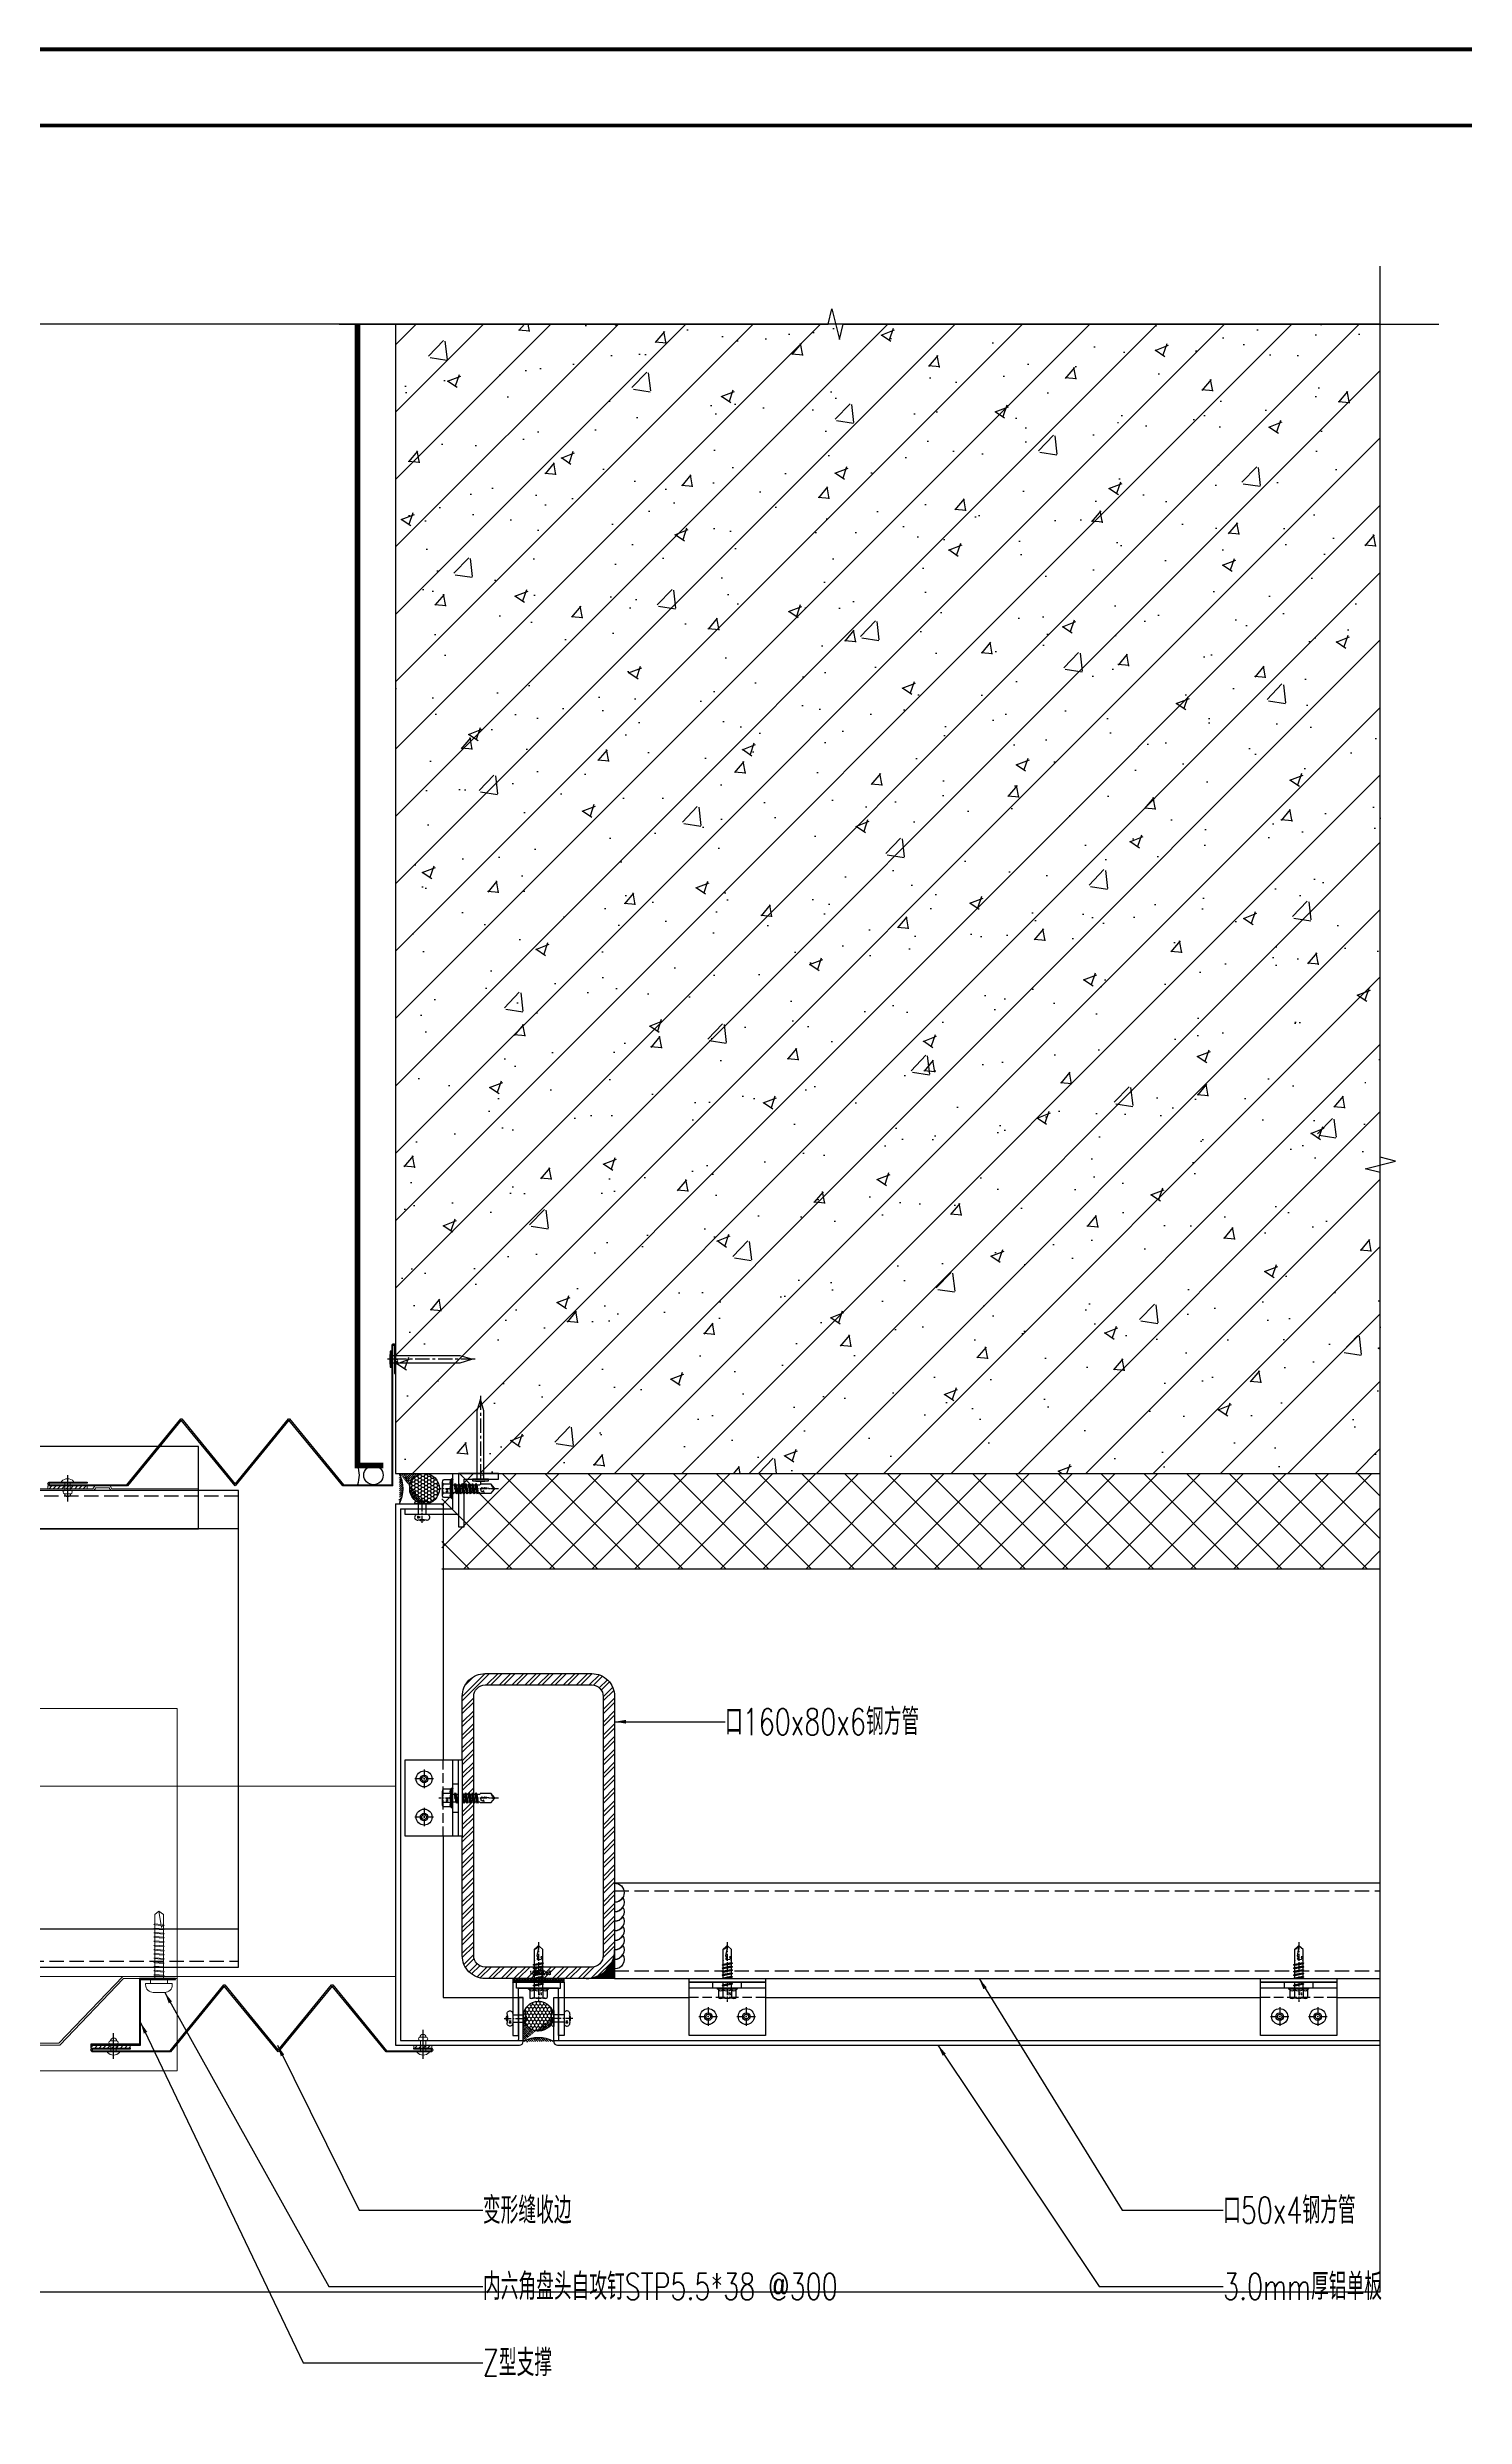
# Model space of a CAD drawing. Extents: x -160106 to 966792, y -663931 to 1550022.
# Drawn here: x -84717 to -83973, y -138860 to -137617 of the extents above; entities that cross this region are included whole.
import ezdxf
from ezdxf.enums import TextEntityAlignment as Align
from ezdxf.xclip import XClip

# ---------------------------------------------------------------- set-up
doc = ezdxf.new("R2010")
doc.units = 0
for name, pattern in [('CENTER', [2, 1.25, -0.25, 0.25, -0.25]), ('ZN-CENTER', [2, 1.25, -0.25, 0.25, -0.25]), ('ZN-DASH', [0.35, 0.25, -0.1])]:
    doc.linetypes.add(name, pattern=pattern)
for name, color, linetype in [('!ZN1-填充-8', 8, 'Continuous'), ('!ZN2-WALL-5', 5, 'Continuous'), ('!ZN3-玻璃幕墙-4', 4, 'Continuous'), ('!ZN3-铝板幕墙-3', 3, 'Continuous'), ('!ZN4-焊缝-8', 8, 'Continuous'), ('!ZN4-辅助材料-1', 1, 'Continuous'), ('!ZN4-配件-11', 11, 'Continuous'), ('!ZN5-钢材投影-40', 40, 'Continuous'), ('!ZN5-钢材断面-2', 2, 'Continuous'), ('!ZN5-铝材投影-112', 112, 'Continuous'), ('!ZN6-虚线-8', 8, 'ZN-DASH'), ('0-cxFrame', 155, 'Continuous'), ('0_SEALING', 40, 'Continuous'), ('3符号', 173, 'Continuous'), ('3铝板幕墙', 3, 'Continuous'), ('DIM', 173, 'Continuous'), ('DOTE', 1, 'CENTER'), ('TEXT', 7, 'Continuous')]:
    doc.layers.add(name, color=color, linetype=linetype)
for name, color, linetype, lineweight in [('0-cxText', 131, 'Continuous', 25), ('0_FLASHING', 6, 'Continuous', 25), ('0_PURLIN-CON', 253, 'Continuous', 15), ('0_SCREW RIVET', 4, 'Continuous', 15), ('彩钢板', 6, 'Continuous', 15)]:
    doc.layers.add(name, color=color, linetype=linetype, lineweight=lineweight)
doc.layers.add('0_INSULATION', color=252, linetype='Continuous', lineweight=9, transparency=0.2)
doc.layers.add('@ZN-型材编号（非打印层）', color=8, linetype='Continuous', plot=False)
doc.styles.add('cx_tuming', font='simhei.ttf')
doc.styles.add('cx_tuqian1', font='')
doc.styles.add('DHTEXT-1', font='ROMANS.shx', dxfattribs={"width": 0.7, "bigfont": 'CHINESE.shx'})
doc.styles.add('ZNTextStyle', font='ROMANS.shx', dxfattribs={"width": 0.7, "bigfont": 'CHINESE.shx'})
doc.styles.add('黑体', font='simhei.ttf', dxfattribs={"height": 12})
doc.styles.get('cx_tuqian1').set_extended_font_data('SimSun')
doc.dimstyles.new('ZN4', dxfattribs={"dimscale": 4, "dimtxt": 2.5, "dimasz": 1.5, "dimexe": 1, "dimexo": 2, "dimgap": 0.9, "dimtad": 1, "dimdec": 0, "dimdsep": 46, "dimtxsty": 'DHTEXT-1', "dimblk": 'ARCHTICK', "dimcen": 2.5, "dimclrd": 173, "dimclre": 173, "dimclrt": 7, "dimazin": 2, "dimtfac": 1, "dimtix": 1, "dimtmove": 2, "dimatfit": 3, "dimfxl": 0, "dimarcsym": 0})

# ---------------------------------------------------------------- blocks, each defined once
blk = doc.blocks.new('*U3258')
at = {"layer": '!ZN5-钢材投影-40'}
for points in [[(4062.1, -11040.4), (5641.9, -11040.4), (5641.9, -11290.4), (4062.1, -11290.4)], [(4062.1, -11060.4), (5641.9, -11060.4), (5641.9, -11270.4), (4062.1, -11270.4)]]:
    blk.add_lwpolyline(points, close=True, dxfattribs=at)
at = {"layer": '!ZN6-虚线-8', "ltscale": 30}
blk.add_lwpolyline([(4062.1, -11043.5), (5641.9, -11043.5), (5641.9, -11287.4), (4062.1, -11287.4)], close=True, dxfattribs=at)
blk = doc.blocks.new('*U3260')
at = {"layer": '0_INSULATION'}
blk.add_lwpolyline([(112897.34, -53414.26), (112897.34, -53464.26), (113728.44, -53464.26), (113728.44, -53414.26)], close=True, dxfattribs=at)
blk = doc.blocks.new('20250827133424')
at = {"layer": '彩钢板', "color": 1}
for p, q in [((-30.4, -18), (-31.1, -17.3)), ((780.4, -18), (781.1, -17.3))]:
    blk.add_line(p, q, dxfattribs=at)
for points in [[(-31.1, -17.3), (-14.5, 0), (14.5, 0), (48, -35), (77, -35), (110.5, 0), (139.5, 0), (173, -35), (202, -35), (235.5, 0), (264.5, 0), (298, -35), (327, -35), (360.5, 0), (389.5, 0), (423, -35), (452, -35), (485.5, 0), (514.5, 0), (548, -35), (577, -35), (610.5, 0), (639.5, 0), (673, -35), (702, -35), (735.5, 0), (764.5, 0), (781.1, -17.3)], [(-30.4, -18), (-14.1, -1), (14.1, -1), (47.6, -36), (77.4, -36), (110.9, -1), (139.1, -1), (172.6, -36), (202.4, -36), (235.9, -1), (264.1, -1), (297.6, -36), (327.4, -36), (360.9, -1), (389.1, -1), (422.6, -36), (452.4, -36), (485.9, -1), (514.1, -1), (547.6, -36), (577.4, -36), (610.9, -1), (639.1, -1), (672.6, -36), (702.4, -36), (735.9, -1), (764.1, -1), (780.4, -18)]]:
    blk.add_lwpolyline(points, dxfattribs=at)
blk = doc.blocks.new('20250826103610')
at = {"layer": '彩钢板'}
blk.add_line((18.4, 0.6), (19.3, 1), dxfattribs=at)
for points in [[(-900.7, 1), (-895.7, 14), (-895.7, 16), (-885.7, 16), (-885.7, 14), (-880.7, 1), (-819.2, 1), (-818.2, 2.5), (-810.2, 2.5), (-809.2, 1), (-747.2, 1), (-746.2, 2.5), (-738.2, 2.5), (-737.2, 1), (-675.7, 1), (-670.7, 14), (-670.7, 16), (-660.7, 16), (-660.7, 15), (-660.7, 14), (-655.7, 1), (-594.2, 1), (-593.2, 2.5), (-585.2, 2.5), (-584.2, 1), (-522.2, 1), (-521.2, 2.5), (-513.2, 2.5), (-512.2, 1), (-450.7, 1), (-445.7, 14), (-445.7, 16), (-435.7, 16), (-435.7, 14), (-430.7, 1), (-369.2, 1), (-368.2, 2.5), (-360.2, 2.5), (-359.2, 1), (-297.2, 1), (-296.2, 2.5), (-288.2, 2.5), (-287.2, 1), (-225.7, 1), (-220.7, 14), (-220.7, 16), (-210.7, 16), (-210.7, 14), (-205.7, 1), (-144.2, 1), (-143.2, 2.5), (-135.2, 2.5), (-134.2, 1), (-72.2, 1), (-71.2, 2.5), (-63.2, 2.5), (-62.2, 1), (-0.7, 1), (4.3, 14), (4.3, 16), (14.3, 16), (14.3, 14), (19.3, 1)], [(-900.7, 1), (-899.8, 0.6), (-894.7, 13.8), (-894.7, 15), (-886.7, 15), (-886.7, 13.8), (-881.4, 0), (-818.7, 0), (-817.7, 1.5), (-810.7, 1.5), (-809.7, 0), (-746.7, 0), (-745.7, 1.5), (-738.7, 1.5), (-737.7, 0), (-675, 0), (-669.7, 13.8), (-669.7, 15), (-661.7, 15), (-661.7, 13.8), (-656.4, 0), (-593.7, 0), (-592.7, 1.5), (-585.7, 1.5), (-584.7, 0), (-521.7, 0), (-520.7, 1.5), (-513.7, 1.5), (-512.7, 0), (-450, 0), (-444.7, 13.8), (-444.7, 15), (-436.7, 15), (-436.7, 13.8), (-431.4, 0), (-368.7, 0), (-367.7, 1.5), (-360.7, 1.5), (-359.7, 0), (-296.7, 0), (-295.7, 1.5), (-288.7, 1.5), (-287.7, 0), (-225, 0), (-219.7, 13.8), (-219.7, 15), (-211.7, 15), (-211.7, 13.8), (-206.4, 0), (-143.7, 0), (-142.7, 1.5), (-135.7, 1.5), (-134.7, 0), (-71.7, 0), (-70.7, 1.5), (-63.7, 1.5), (-62.7, 0), (0, 0), (5.3, 13.8), (5.3, 15), (13.3, 15), (13.3, 13.8), (18.4, 0.6)]]:
    blk.add_lwpolyline(points, dxfattribs=at)
blk = doc.blocks.new('20180403.10431938')
at = {"layer": '!ZN1-填充-8'}
h = blk.add_hatch(dxfattribs=at)
h.set_pattern_fill('ANSI32', color=256, style=0)
h.set_pattern_definition([(45, (-40, 0), (-3.3676, 3.3676), []), (45, (-37.755, 0), (-3.3676, 3.3676), [])])
edge = h.paths.add_edge_path(flags=16)
edge.add_line((-28, 154), (28, 154))
edge.add_arc((28, 148), 6, 0, 90, ccw=False)
edge.add_line((34, 148), (34, 12))
edge.add_arc((28, 12), 6, -90, 0, ccw=False)
edge.add_line((28, 6), (-28, 6))
edge.add_arc((-28, 12), 6, 180, 270, ccw=False)
edge.add_line((-34, 12), (-34, 148))
edge.add_arc((-28, 148), 6, 90, 180, ccw=False)
edge = h.paths.add_edge_path()
edge.add_line((-28, 160), (28, 160))
edge.add_arc((28, 148), 12, 0, 90, ccw=False)
edge.add_line((40, 148), (40, 12))
edge.add_arc((28, 12), 12, -90, 0, ccw=False)
edge.add_line((28, 0), (-28, 0))
edge.add_arc((-28, 12), 12, 180, 270, ccw=False)
edge.add_line((-40, 12), (-40, 148))
edge.add_arc((-28, 148), 12, 90, 180, ccw=False)
at = {"layer": '!ZN5-钢材断面-2'}
for points in [[(-28, 160), (28, 160, -0.414214), (40, 148), (40, 12, -0.414214), (28, 0), (-28, 0, -0.414214), (-40, 12), (-40, 148, -0.414214)], [(-28, 154), (28, 154, -0.414214), (34, 148), (34, 12, -0.414214), (28, 6), (-28, 6, -0.414214), (-34, 12), (-34, 148, -0.414214)]]:
    blk.add_lwpolyline(points, format="xyb", close=True, dxfattribs=at)
at = {"layer": '@ZN-型材编号（非打印层）', "style": 'ZNTextStyle', "width": 0.7}
blk.add_text('160x80x6', height=2, dxfattribs=at).set_placement((0.9, 3), align=Align.MIDDLE_CENTER)
blk = doc.blocks.new('*U2092')
at = {"layer": '!ZN3-玻璃幕墙-4'}
blk.add_blockref('20180403.10431938', (0, 0), dxfattribs=at)
blk = doc.blocks.new('铝板16mm胶缝')
at = {"layer": '!ZN1-填充-8'}
h = blk.add_hatch(dxfattribs=at)
h.set_pattern_fill('HONEY', color=256, scale=0.7, angle=-270, style=0)
h.set_pattern_definition([(90, (10097.3199, 185.0233), (-0.9623705, 1.666875), [1.11125, -2.2225]), (210, (10097.3199, 185.0233), (-0.962370845, -1.6668748), [1.11125, -2.2225]), (150, (10097.3199, 185.0233), (-1.924741345, 2e-07), [-2.2225, 1.11125])])
edge = h.paths.add_edge_path()
edge.add_ellipse((-8.5, 14.6), major_axis=(-8, 0), ratio=0.974793, start_angle=0, end_angle=360)
h = blk.add_hatch(dxfattribs=at)
h.set_pattern_fill('ANSI35', color=256, scale=0.5, angle=-270, style=0)
h.set_pattern_definition([(135, (0, 0), (-1.12253, -1.12253), []), (135, (0, 1.1225), (-1.12253, -1.12253), [1.984375, -0.396875, 0, -0.396875])])
edge = h.paths.add_edge_path()
edge.add_line((-0.5, 1.4), (-0.5, 14.6))
edge.add_line((-16.5, 1.4), (-16.5, 14.6))
edge.add_ellipse((-8.5, 14.6), major_axis=(-8, 0), ratio=0.974793, start_angle=0, end_angle=180)
edge.add_arc((-8.5, -14.4), 17.7, 63.1657, 116.8343)
at = {"layer": '!ZN4-辅助材料-1', "ltscale": 0.5}
blk.add_arc((-8.5, -14.4), 17.7, 63.1657, 116.8343, dxfattribs=at)
blk.add_ellipse((-8.5, 14.6), major_axis=(-8, 0), ratio=0.974793, dxfattribs=at)
at = {"layer": 'Defpoints', "ltscale": 0.5}
for p in [(-16.5, -0.6), (-8.5, -0.6), (-0.5, -0.6)]:
    blk.add_point(p, dxfattribs=at)
blk = doc.blocks.new('*U3378')
at = {"color": 0, "linetype": 'ZN-CENTER', "ltscale": 3}
blk.add_line((24, 0), (-7.3, 0), dxfattribs=at)
at = {"ltscale": 10}
for p, q in [((-5.4, -3.5), (-5.4, 3.5)), ((-1, 4.6), (-4.9, 4.6)), ((-1, 2.3), (-4.9, 2.3)), ((-0.6, -5.1), (-0.6, 5.1)), ((-0.2, 5.5), (0, 4.8)), ((0, -4.8), (0, 4.8)), ((0, 2.1), (14.3, 2.1)), ((1.4, 2.7), (2.2, -2.7)), ((3.2, 2.7), (4, -2.7)), ((5, 2.7), (5.8, -2.7)), ((6.8, 2.7), (7.6, -2.7)), ((8.6, 2.7), (9.4, -2.7)), ((10.4, 2.7), (11.2, -2.7)), ((12.2, 2.7), (13, -2.7)), ((-1, -2.3), (-4.9, -2.3)), ((-1, -4.6), (-4.9, -4.6)), ((-0.2, -5.5), (0, -4.8)), ((14.3, -2.1), (0, -2.1))]:
    blk.add_line(p, q, dxfattribs=at)
for points in [[(1.8, -2.1), (1, 2.1), (1.4, 2.7), (1.8, 2.1), (2.6, -2.1), (2.2, -2.7)], [(3.6, -2.1), (2.8, 2.1), (3.2, 2.7), (3.6, 2.1), (4.4, -2.1), (4, -2.7)], [(5.4, -2.1), (4.6, 2.1), (5, 2.7), (5.4, 2.1), (6.2, -2.1), (5.8, -2.7)], [(7.2, -2.1), (6.4, 2.1), (6.8, 2.7), (7.2, 2.1), (8, -2.1), (7.6, -2.7)], [(9, -2.1), (8.2, 2.1), (8.6, 2.7), (9, 2.1), (9.8, -2.1), (9.4, -2.7)], [(10.8, -2.1), (10, 2.1), (10.4, 2.7), (10.8, 2.1), (11.6, -2.1), (11.2, -2.7)], [(12.6, -2.1), (11.8, 2.1), (12.2, 2.7), (12.6, 2.1), (13.4, -2.1), (13, -2.7)]]:
    blk.add_lwpolyline(points, close=True, dxfattribs=at)
for points in [[(14.3, -2.1, -0.414214), (14.4, -2.2), (14.4, -2.3), (20.2, -2.3), (22, -0.3), (22, 0.3), (20.2, 2.3), (14.4, 2.3), (14.4, 2.2, -0.414214), (14.3, 2.1)], [(16.5, -2.3), (16.4, -1.2), (15.8, -1.5, -0.530462), (15, -1.2), (14.8, 0.1, -0.651316), (15.5, 0.5), (16, 0.2), (16.8, 0.7), (22, -0.3, -0.201226), (20.2, 2.3)]]:
    blk.add_lwpolyline(points, format="xyb", dxfattribs=at)
for centre, radius, start, end in [((-3.9, 3.5), 1.58, 133.1736, 226.8264), ((0.1, 0), 5.58, 155.5673, 204.4327), ((0.1, 3.5), 1.58, 133.1736, 226.8264), ((4.1, 0), 5.58, 155.5673, 204.4327), ((7.5, -2.9), 11.3, 132.4922, 138.6064), ((-3.9, -3.5), 1.58, 133.1736, 226.8264), ((0.1, -3.5), 1.58, 133.1736, 226.8264), ((7.5, 2.9), 11.3, 221.3936, 227.5078)]:
    blk.add_arc(centre, radius, start, end, dxfattribs=at)
at = {"layer": 'Defpoints', "color": 0, "ltscale": 10, "style": 'DHTEXT-1', "width": 0.7}
blk.add_text('5.5', height=1, rotation=90, dxfattribs=at).set_placement((-2.5, -0.9), align=Align.CENTER)
blk = doc.blocks.new('*U3379')
at = {"color": 0, "linetype": 'CENTER', "ltscale": 3}
blk.add_line((10, 0), (-2.5, 0), dxfattribs=at)
at = {"linetype": 'ByBlock', "lineweight": -2, "ltscale": 10}
for p, q in [((-1.2, -3), (-1.2, 3)), ((0, 4.2), (0, -4.2)), ((5.5, 2), (0, 2)), ((5.5, 2.5), (5.5, -2.5)), ((5.5, -2), (0, -2))]:
    blk.add_line(p, q, dxfattribs=at)
for centre, radius, start, end in [((4.4, 0), 5.96, 160.395, 199.605), ((0, 3), 1.2, 90, 180), ((7, 2.5), 1.5, 348.448, 180), ((16.2, 0), 8, 164.3308, 195.6692), ((6.2, 0), 2.67, 323.2266, 36.7843), ((0, -3), 1.2, 180, 270), ((7, -2.5), 1.5, 180, 11.552)]:
    blk.add_arc(centre, radius, start, end, dxfattribs=at)
at = {"layer": 'Defpoints', "color": 0, "ltscale": 10, "style": 'DHTEXT-1', "width": 0.7}
blk.add_text('D4', height=1, rotation=90, dxfattribs=at).set_placement((7.4, -1.8), align=Align.CENTER)
blk = doc.blocks.new('20210830091405')
at = {"layer": '!ZN1-填充-8', "ltscale": 20}
h = blk.add_hatch(color=256, dxfattribs=at)
h.dxf.hatch_style = 1
edge = h.paths.add_edge_path()
edge.add_line((0, 8), (0, 0))
edge.add_line((0, 0), (8, 0))
edge.add_arc((8, 8), 8, 180, 270, ccw=False)
at = {"layer": '!ZN4-焊缝-8', "color": 8, "ltscale": 20}
blk.add_lwpolyline([(0, 8), (0, 0), (8, 0, -0.414214), (0, 8, 0.124793)], format="xyb", dxfattribs=at)
blk = doc.blocks.new('*U1991')
at = {"color": 0, "linetype": 'ZN-CENTER', "ltscale": 3}
blk.add_line((24, 0), (-7.3, 0), dxfattribs=at)
at = {"ltscale": 10}
for p, q in [((-5.4, -3.5), (-5.4, 3.5)), ((-1, 4.6), (-4.9, 4.6)), ((-1, 2.3), (-4.9, 2.3)), ((-0.6, -5.1), (-0.6, 5.1)), ((-0.2, 5.5), (0, 4.8)), ((0, -4.8), (0, 4.8)), ((0, 2.1), (14.3, 2.1)), ((1.4, 2.7), (2.2, -2.7)), ((3.2, 2.7), (4, -2.7)), ((5, 2.7), (5.8, -2.7)), ((6.8, 2.7), (7.6, -2.7)), ((8.6, 2.7), (9.4, -2.7)), ((10.4, 2.7), (11.2, -2.7)), ((12.2, 2.7), (13, -2.7)), ((-1, -2.3), (-4.9, -2.3)), ((-1, -4.6), (-4.9, -4.6)), ((-0.2, -5.5), (0, -4.8)), ((14.3, -2.1), (0, -2.1))]:
    blk.add_line(p, q, dxfattribs=at)
for points in [[(1.8, -2.1), (1, 2.1), (1.4, 2.7), (1.8, 2.1), (2.6, -2.1), (2.2, -2.7)], [(3.6, -2.1), (2.8, 2.1), (3.2, 2.7), (3.6, 2.1), (4.4, -2.1), (4, -2.7)], [(5.4, -2.1), (4.6, 2.1), (5, 2.7), (5.4, 2.1), (6.2, -2.1), (5.8, -2.7)], [(7.2, -2.1), (6.4, 2.1), (6.8, 2.7), (7.2, 2.1), (8, -2.1), (7.6, -2.7)], [(9, -2.1), (8.2, 2.1), (8.6, 2.7), (9, 2.1), (9.8, -2.1), (9.4, -2.7)], [(10.8, -2.1), (10, 2.1), (10.4, 2.7), (10.8, 2.1), (11.6, -2.1), (11.2, -2.7)], [(12.6, -2.1), (11.8, 2.1), (12.2, 2.7), (12.6, 2.1), (13.4, -2.1), (13, -2.7)]]:
    blk.add_lwpolyline(points, close=True, dxfattribs=at)
for points in [[(14.3, -2.1, -0.414214), (14.4, -2.2), (14.4, -2.3), (20.2, -2.3), (22, -0.3), (22, 0.3), (20.2, 2.3), (14.4, 2.3), (14.4, 2.2, -0.414214), (14.3, 2.1)], [(16.5, -2.3), (16.4, -1.2), (15.8, -1.5, -0.530462), (15, -1.2), (14.8, 0.1, -0.651316), (15.5, 0.5), (16, 0.2), (16.8, 0.7), (22, -0.3, -0.201226), (20.2, 2.3)]]:
    blk.add_lwpolyline(points, format="xyb", dxfattribs=at)
for centre, radius, start, end in [((-3.9, 3.5), 1.58, 133.1736, 226.8264), ((0.1, 0), 5.58, 155.5673, 204.4327), ((0.1, 3.5), 1.58, 133.1736, 226.8264), ((4.1, 0), 5.58, 155.5673, 204.4327), ((7.5, -2.9), 11.3, 132.4922, 138.6064), ((-3.9, -3.5), 1.58, 133.1736, 226.8264), ((0.1, -3.5), 1.58, 133.1736, 226.8264), ((7.5, 2.9), 11.3, 221.3936, 227.5078)]:
    blk.add_arc(centre, radius, start, end, dxfattribs=at)
at = {"layer": 'Defpoints', "color": 0, "ltscale": 10, "style": 'DHTEXT-1', "width": 0.7}
blk.add_text('5.5', height=1, rotation=90, dxfattribs=at).set_placement((-2.5, -0.9), align=Align.CENTER)
blk = doc.blocks.new('*U2070')
at = {"color": 0, "linetype": 'CENTER', "ltscale": 3}
for p, q in [((4.9, 0), (-4.9, 0)), ((0, 4.9), (0, -4.9))]:
    blk.add_line(p, q, dxfattribs=at)
at = {"linetype": 'ByBlock', "ltscale": 10}
for radius in [4.2, 2, 1.23]:
    blk.add_circle((0, 0), radius, dxfattribs=at)
blk = doc.blocks.new('*U2372')
at = {"ltscale": 0.125}
blk.add_wipeout([(-20, -30), (20, -30), (20, -5), (-20, -5)], dxfattribs=at).dxf.layer = '!ZN6-虚线-8'
at = {"layer": '!ZN1-填充-8'}
h = blk.add_hatch(dxfattribs=at)
h.set_pattern_fill('NET3', color=256, scale=0.75, angle=180, style=0)
h.set_pattern_definition([(180, (-1731.706, 294.7402), (-3e-16, -2.38125), []), (240, (-1731.706, 294.7402), (2.062223, -1.190625), []), (300, (-1731.706, 294.7402), (2.062223, 1.190625), [])])
h.paths.add_polyline_path([(20, 0), (-20, 0), (-20, -2), (20, -2)])
at = {"layer": '!ZN5-铝材投影-112'}
blk.add_lwpolyline([(20, -2), (-20, -2), (-20, -30), (20, -30)], close=True, dxfattribs=at)
at = {"layer": '!ZN6-虚线-8', "color": 8, "linetype": 'ZN-DASH', "ltscale": 20}
blk.add_line((-20, -10), (20, -10), dxfattribs=at)
at = {"layer": '!ZN6-虚线-8', "linetype": 'ZN-DASH', "ltscale": 10}
for p, q in [((-7.5, -5), (-7.5, -2)), ((7.5, -5), (7.5, -2))]:
    blk.add_line(p, q, dxfattribs=at)
at = {"layer": '!ZN4-配件-11', "color": 1, "xscale": -1, "rotation": 270}
for name, p in [('*U1991', (0, -5)), ('*U2070', (-10, -20)), ('*U2070', (10, -20))]:
    blk.add_blockref(name, p, dxfattribs=at)
at = {"ltscale": 0.25}
blk.add_wipeout([(20, 0), (20, -2), (-20, -2), (-20, 0)], dxfattribs=at).dxf.layer = '!ZN4-辅助材料-1'
at = {"layer": '!ZN4-辅助材料-1'}
blk.add_lwpolyline([(20, 0), (-20, 0), (-20, -2), (20, -2)], close=True, dxfattribs=at)
at = {"layer": '!ZN5-铝材投影-112', "ltscale": 0.25}
blk.add_line((-20, -5), (20, -5), dxfattribs=at)
blk = doc.blocks.new('铝板连接件1(新规)')
at = {"layer": '!ZN1-填充-8'}
h = blk.add_hatch(dxfattribs=at)
h.set_pattern_fill('NET3', color=256, scale=0.4, angle=180, style=0)
h.set_pattern_definition([(180, (18968.597, 39999.0891), (-1e-15, -1.27), []), (240, (18968.597, 39999.0891), (1.099852263, -0.635), []), (300, (18968.597, 39999.0891), (1.099852263, 0.635), [])])
h.paths.add_polyline_path([(-13.5, 2), (-13.5, 0), (13.5, 0), (13.5, 2)])
at = {"layer": '!ZN4-辅助材料-1', "ltscale": 5}
blk.add_lwpolyline([(-13.5, 2), (-13.5, 0), (13.5, 0), (13.5, 2)], close=True, dxfattribs=at)
at = {"layer": '!ZN5-铝材投影-112'}
for points in [[(11.5, 2), (-13.5, 2), (-13.5, 30), (-10.5, 30), (-10.5, 5), (11.5, 5)], [(-11.5, 2), (13.5, 2), (13.5, 30), (10.5, 30), (10.5, 5), (-11.5, 5)]]:
    blk.add_lwpolyline(points, close=True, dxfattribs=at)
at = {"layer": '!ZN4-配件-11', "color": 1, "rotation": 270}
blk.add_blockref('*U3378', (0, 5), dxfattribs=at)
blk = doc.blocks.new('*U3563')
at = {"color": 0, "linetype": 'CENTER', "ltscale": 3}
blk.add_line((10, 0), (-2.5, 0), dxfattribs=at)
at = {"linetype": 'ByBlock', "lineweight": -2, "ltscale": 10}
for p, q in [((-1.2, -3), (-1.2, 3)), ((0, 4.2), (0, -4.2)), ((5.5, 2), (0, 2)), ((5.5, 2.5), (5.5, -2.5)), ((5.5, -2), (0, -2))]:
    blk.add_line(p, q, dxfattribs=at)
for centre, radius, start, end in [((4.4, 0), 5.96, 160.395, 199.605), ((0, 3), 1.2, 90, 180), ((7, 2.5), 1.5, 348.448, 180), ((16.2, 0), 8, 164.3308, 195.6692), ((6.2, 0), 2.67, 323.2266, 36.7843), ((0, -3), 1.2, 180, 270), ((7, -2.5), 1.5, 180, 11.552)]:
    blk.add_arc(centre, radius, start, end, dxfattribs=at)
at = {"layer": 'Defpoints', "color": 0, "ltscale": 10, "style": 'DHTEXT-1', "width": 0.7}
blk.add_text('D4', height=1, rotation=90, dxfattribs=at).set_placement((7.4, -1.8), align=Align.CENTER)
blk = doc.blocks.new('A$C178bada8')
at = {"layer": '!ZN3-铝板幕墙-3'}
for p, q in [((-8, 25), (-10.5, 25)), ((-10.5, 25), (-10.5, 3)), ((-8, 2), (-8, 25)), ((8, 2), (8, 25)), ((8, 25), (10.5, 25)), ((10.5, 25), (10.5, 3))]:
    blk.add_line(p, q, dxfattribs=at)
for centre, radius, start, end in [((-11, 3), 0.5, 270, 0), ((-10, 2), 2, 270, 0), ((10, 2), 2, 180, 270), ((11, 3), 0.5, 180, 270)]:
    blk.add_arc(centre, radius, start, end, dxfattribs=at)
at = {"layer": '!ZN4-辅助材料-1'}
blk.add_blockref('铝板16mm胶缝', (8.5, 0.6), dxfattribs=at)
at = {"layer": '!ZN4-配件-11', "rotation": 180}
blk.add_blockref('铝板连接件1(新规)', (0, 35), dxfattribs=at)
at = {"layer": '!ZN4-配件-11', "color": 1, "xscale": -1}
blk.add_blockref('*U3563', (-8, 14), dxfattribs=at)
at = {"layer": '!ZN4-配件-11', "color": 1}
blk.add_blockref('*U3563', (8, 14), dxfattribs=at)
blk = doc.blocks.new('*U3257')
at = {"layer": '0_SCREW RIVET'}
for p, q in [((1, 4.9), (1, 4.9)), ((2.5, 3.9), (2, 3.9)), ((2.1, 6.3), (6.9, 6.3)), ((6.5, 3.9), (2.5, 3.9)), ((7, 3.9), (6.5, 3.9)), ((8, 4.9), (8, 4.9)), ((2.5, -4.7), (6.5, -4.7))]:
    blk.add_line(p, q, dxfattribs=at)
blk.add_lwpolyline([(6.5, 3.9), (6.5, -4.7), (8.7, -4.7, -0.414214), (9, -5), (9, -5.2, -0.444444), (0, -5.2), (0, -5, -0.414214), (0.3, -4.7), (2.5, -4.7), (2.5, 3.9)], format="xyb", dxfattribs=at)
for centre, radius, start, end in [((2.3, 5), 1.28, 98.5348, 186.4335), ((2, 4.9), 1, 180, 270), ((4.5, 6), 2.44, 7.6808, 172.3192), ((6.7, 5), 1.28, 353.5665, 81.4652), ((7, 4.9), 1, 270, 0)]:
    blk.add_arc(centre, radius, start, end, dxfattribs=at)
at = {"layer": 'DOTE'}
blk.add_line((4.5, -9.9), (4.5, 11.9), dxfattribs=at)
blk = doc.blocks.new('$紧固件$00000145')
at = {"layer": '0_SCREW RIVET'}
for p, q in [((-1.7, 9.4), (-1.7, 7.2)), ((-1.7, 6.7), (-1.7, 5)), ((-1.7, 4.5), (-1.7, 2.8)), ((-1.7, 2.3), (-1.7, 0.6)), ((-1.7, 0.1), (-1.7, -1.6)), ((2.8, 9.4), (2.8, 7.6)), ((2.8, 7.1), (2.8, 5.4)), ((2.8, 4.9), (2.8, 3.2)), ((2.8, 2.7), (2.8, 1)), ((2.8, 0.5), (2.8, -1.2)), ((-1.7, -2.1), (-1.7, -3.8)), ((-1.7, -4.3), (-1.7, -6)), ((-1.7, -6.5), (-1.7, -8.2)), ((-1.7, -8.7), (-1.7, -10.5)), ((-1.7, -11), (-1.7, -12.7)), ((2.8, -1.7), (2.8, -3.4)), ((2.8, -3.9), (2.8, -5.6)), ((2.8, -6.1), (2.8, -7.8)), ((2.8, -8.3), (2.8, -10.1)), ((2.8, -10.6), (2.8, -12.3)), ((-1.7, -13.2), (-1.7, -14.9)), ((-1.7, -15.4), (-1.7, -17.1)), ((-1.7, -17.6), (-1.7, -19.3)), ((-1.7, -19.8), (-1.7, -24.8)), ((-1.7, -24.8), (0.5, -26.6)), ((0.5, -26.6), (2.8, -24.8)), ((2.8, -12.8), (2.8, -14.5)), ((2.8, -15), (2.8, -16.7)), ((2.8, -17.2), (2.8, -18.9)), ((2.8, -19.4), (2.8, -24.8))]:
    blk.add_line(p, q, dxfattribs=at)
blk.add_lwpolyline([(-6.5, 12.1, -0.414214), (-2.5, 16.1), (3.5, 16.1, -0.414214), (7.5, 12.1), (7.5, 12.2), (7.5, 11.4), (-6.5, 11.4), (-6.5, 12.2)], format="xyb", close=True, dxfattribs=at)
for points in [[(-4, 11.4), (5, 11.4), (5, 9.4), (-4, 9.4)], [(-1.7, 6.7), (2.8, 7.1), (3.3, 7.4), (2.8, 7.6), (-1.7, 7.2), (-2.2, 6.9)], [(-1.7, 4.5), (2.8, 4.9), (3.3, 5.2), (2.8, 5.4), (-1.7, 5), (-2.2, 4.7)], [(-1.7, 2.3), (2.8, 2.7), (3.3, 3), (2.8, 3.2), (-1.7, 2.8), (-2.2, 2.5)], [(-1.7, 0.1), (2.8, 0.5), (3.3, 0.8), (2.8, 1), (-1.7, 0.6), (-2.2, 0.3)], [(-1.7, -2.1), (2.8, -1.7), (3.3, -1.4), (2.8, -1.2), (-1.7, -1.6), (-2.2, -1.9)], [(-1.7, -4.3), (2.8, -3.9), (3.3, -3.6), (2.8, -3.4), (-1.7, -3.8), (-2.2, -4.1)], [(-1.7, -6.5), (2.8, -6.1), (3.3, -5.8), (2.8, -5.6), (-1.7, -6), (-2.2, -6.3)], [(-1.7, -8.7), (2.8, -8.3), (3.3, -8.1), (2.8, -7.8), (-1.7, -8.2), (-2.2, -8.5)], [(-1.7, -11), (2.8, -10.6), (3.3, -10.3), (2.8, -10.1), (-1.7, -10.5), (-2.2, -10.7)], [(-1.7, -13.2), (2.8, -12.8), (3.3, -12.5), (2.8, -12.3), (-1.7, -12.7), (-2.2, -13)], [(-1.7, -15.4), (2.8, -15), (3.3, -14.7), (2.8, -14.5), (-1.7, -14.9), (-2.2, -15.2)], [(-1.7, -17.6), (2.8, -17.2), (3.3, -16.9), (2.8, -16.7), (-1.7, -17.1), (-2.2, -17.4)]]:
    blk.add_lwpolyline(points, close=True, dxfattribs=at)
for points in [[(1.7, -19), (-1.7, -19.3), (-2.2, -19.6), (-1.7, -19.8), (1.6, -19.5)], [(0.5, -26.6), (1.9, -18), (2.5, -19.4), (2.5, -19.4), (2.8, -19.9)], [(2.3, -18.9), (2.8, -18.9), (3.3, -19.1), (2.8, -19.4), (2.5, -19.4)]]:
    blk.add_lwpolyline(points, dxfattribs=at)
blk = doc.blocks.new('*U3237')
at = {"layer": '0_SCREW RIVET'}
for p, q in [((1, 2.2), (1, 2.2)), ((2.5, 1.2), (2, 1.2)), ((2.1, 3.6), (6.9, 3.6)), ((6.5, 1.2), (2.5, 1.2)), ((7, 1.2), (6.5, 1.2)), ((8, 2.2), (8, 2.2)), ((2.5, -4.7), (6.5, -4.7))]:
    blk.add_line(p, q, dxfattribs=at)
blk.add_lwpolyline([(6.5, 1.2), (6.5, -4.7), (8.7, -4.7, -0.414214), (9, -5), (9, -5.2, -0.444444), (0, -5.2), (0, -5, -0.414214), (0.3, -4.7), (2.5, -4.7), (2.5, 1.2)], format="xyb", dxfattribs=at)
for centre, radius, start, end in [((2.3, 2.3), 1.28, 98.5348, 186.4335), ((2, 2.2), 1, 180, 270), ((4.5, 3.2), 2.44, 7.6808, 172.3192), ((6.7, 2.3), 1.28, 353.5665, 81.4652), ((7, 2.2), 1, 270, 0)]:
    blk.add_arc(centre, radius, start, end, dxfattribs=at)
at = {"layer": 'DOTE'}
blk.add_line((4.5, -9.9), (4.5, 9.2), dxfattribs=at)
blk = doc.blocks.new('*U3259')
at = {"layer": '0_SCREW RIVET'}
for p, q in [((1, 2.7), (1, 2.7)), ((2.5, 1.7), (2, 1.7)), ((2.1, 4.1), (6.9, 4.1)), ((6.5, 1.7), (2.5, 1.7)), ((7, 1.7), (6.5, 1.7)), ((8, 2.7), (8, 2.7)), ((2.5, -4.7), (6.5, -4.7))]:
    blk.add_line(p, q, dxfattribs=at)
blk.add_lwpolyline([(6.5, 1.7), (6.5, -4.7), (8.7, -4.7, -0.414214), (9, -5), (9, -5.2, -0.444444), (0, -5.2), (0, -5, -0.414214), (0.3, -4.7), (2.5, -4.7), (2.5, 1.7)], format="xyb", dxfattribs=at)
for centre, radius, start, end in [((2.3, 2.9), 1.28, 98.5348, 186.4335), ((2, 2.7), 1, 180, 270), ((4.5, 3.8), 2.44, 7.6808, 172.3192), ((6.7, 2.9), 1.28, 353.5665, 81.4652), ((7, 2.7), 1, 270, 0)]:
    blk.add_arc(centre, radius, start, end, dxfattribs=at)
at = {"layer": 'DOTE'}
blk.add_line((4.5, -9.9), (4.5, 9.8), dxfattribs=at)
blk = doc.blocks.new('*U2373')
at = {"color": 0, "linetype": 'ZN-CENTER', "ltscale": 6}
blk.add_line((43.8, 0), (-2.3, 0), dxfattribs=at)
at = {"linetype": 'ByBlock', "ltscale": 10}
for p, q in [((-1.1, 2.3), (-1.1, -2.3)), ((-0.9, 2.3), (-0.9, -2.3)), ((-0.8, 4.2), (-0.8, -4.2)), ((0, 4.2), (-0.8, 4.2)), ((0, -4.2), (0, 4.2)), ((-0.8, -4.2), (0, -4.2))]:
    blk.add_line(p, q, dxfattribs=at)
blk.add_lwpolyline([(0, -2.5, -0.414214), (0.7, -1.8), (35.9, -1.8), (42, 0), (35.9, 1.9), (0.7, 1.9, -0.414214), (0, 2.5)], format="xyb", dxfattribs=at)
for centre, start, end in [((-1.1, 2.6), 272.9951, 344.3665), ((-1.1, -2.6), 15.6335, 87.0049)]:
    blk.add_arc(centre, 0.329, start, end, dxfattribs=at)
at = {"layer": 'Defpoints', "color": 0, "ltscale": 10, "style": 'DHTEXT-1', "width": 0.7}
blk.add_text('3.7', height=1.12, rotation=90, dxfattribs=at).set_placement((3.1, -0.9), align=Align.CENTER)
blk = doc.blocks.new('室内胶缝示意')
at = {"ltscale": 0.1}
blk.add_arc((-5, 15.6), 16.4, 252.2032, 287.7968, dxfattribs=at)
at = {"ltscale": 0.1, "extrusion": (0, 0, -1)}
blk.add_ellipse((-5, -8.4), major_axis=(0, 5.09), ratio=0.981746, dxfattribs=at)
blk = doc.blocks.new('20250919174842')
at = {"layer": '!ZN1-填充-8'}
h = blk.add_hatch(dxfattribs=at)
h.set_pattern_fill('钢筋混凝土', color=256, scale=10, style=0)
h.set_pattern_definition([(45, (-360, 0), (-17.6777, 17.6777), []), (50, (-360, 0), (71.726, -6.2752), [7.5, -82.5]), (355, (-360, 0), (-13.875, 75.219), [6, -66]), (100.451, (-354.02, -0.52), (57.851, 68.944), [6.374, -70.114]), (46.184, (-360, 20), (106.724, -16.552), [11.25, -123.75]), (96.636, (-351.11, 18.62), (93.466, 97.412), [9.561, -105.171]), (351.184, (-360, 20), (93.466, 97.412), [9, -99]), (21, (-350, 15), (59.6907, -40.262), [7.5, -82.5]), (326, (-350, 15), (24.3315, 72.515), [6, -66]), (71.451, (-345.026, 11.645), (84.022, 32.253), [6.374, -70.114]), (37.5, (-360, 0), (1.216, 33.2894), [0, -65.2, 0, -67, 0, -66.25]), (7.5, (-360, 0), (26.307, 39.4412), [0, -38.2, 0, -63.7, 0, -25.25]), (327.5, (-382.3, 0), (53.38224, -2.2555), [0, -25, 0, -78, 0, -103.5]), (317.5, (-392.3, 0), (58.3186, 10.0105), [0, -32.5, 0, -51.8, 0, -73.5])])
h.paths.add_polyline_path([(-800, 800), (-800, 0), (0, 0), (0, 800)])
h = blk.add_hatch(dxfattribs=at)
h.set_pattern_fill('ANSI37', color=256, scale=10, style=0)
h.set_pattern_definition([(45, (-3820.78, -421.143), (-11.22532, 11.22532), []), (135, (-3820.78, -421.143), (-11.22532, -11.22532), [])])
h.paths.add_polyline_path([(0, -50), (0, 0), (-775.7, 0), (-775.7, -50)])
at = {"layer": '0_SEALING', "lineweight": 13}
h = blk.add_hatch(dxfattribs=at)
h.set_pattern_fill('ANSI31', color=256, angle=-180)
h.set_pattern_definition([(225, (17821.2055, 34625.4712), (1.122532015, -1.122532015), [])])
h.paths.add_polyline_path([(-982.5, -8), (-961.9, -8), (-961.9, -6.5), (-982.5, -6.5)])
h = blk.add_hatch(dxfattribs=at)
h.set_pattern_fill('ANSI31', color=256, angle=-180)
h.set_pattern_definition([(225, (17843.8502, 34332.8631), (1.122532015, -1.122532015), [])])
h.paths.add_polyline_path([(-959.9, -300), (-939.3, -300), (-939.3, -301.5), (-959.9, -301.5)])
h = blk.add_hatch(dxfattribs=at)
h.set_pattern_fill('ANSI31', color=256, angle=-180)
h.set_pattern_definition([(225, (17666.0573, 34332.8631), (1.122532015, -1.122532015), [])])
h.paths.add_polyline_path([(-780.9, -300), (-790.5, -300), (-790.5, -301.5), (-780.9, -301.5)])
at = {"layer": '!ZN1-填充-8'}
blk.add_lwpolyline([(-775.7, -50), (0, -50)], dxfattribs=at)
at = {"layer": '!ZN2-WALL-5'}
for p, q in [((-800, 800), (-800, 0)), ((-800, 0), (0, 0))]:
    blk.add_line(p, q, dxfattribs=at)
at = {"layer": '!ZN4-焊缝-8', "color": 8, "ltscale": 20}
blk.add_lwpolyline([(-685, -215, -1), (-685, -225, 0.267949), (-680.7, -222.5, -0.57735), (-685, -230, 0.267949), (-680.7, -227.5, -0.57735), (-685, -235, 0.267949), (-680.7, -232.5, -0.57735), (-685, -240, 0.267949), (-680.7, -237.5, -0.57735), (-685, -245, 0.267949), (-680.7, -242.5, -0.57735), (-685, -250, 0.267949), (-680.7, -247.5, -0.57735), (-685, -255, 0.267949), (-680.7, -252.5, -0.57735), (-685, -260)], format="xyb", dxfattribs=at)
at = {"layer": '!ZN5-钢材投影-40'}
blk.add_lwpolyline([(-18.4, -215), (-685, -215), (-685, -265), (-18.4, -265)], dxfattribs=at)
at = {"layer": '!ZN5-铝材投影-112'}
blk.add_lwpolyline([(-746, 0), (-767, 0), (-767, -28), (-764, -28), (-764, -3), (-746, -3), (-746, 0)], dxfattribs=at)
blk.add_lwpolyline([(-767, 0), (-767, -21.5), (-795, -21.5), (-795, -18.5), (-770, -18.5), (-770, 0)], close=True, dxfattribs=at)
at = {"layer": '!ZN6-虚线-8', "ltscale": 30}
for points in [[(-685, -219), (-18.4, -219)], [(-685, -261), (-18.4, -261)]]:
    blk.add_lwpolyline(points, dxfattribs=at)
at = {"color": 4, "linetype": 'ZN-DASH', "ltscale": 30, "const_width": 3}
blk.add_lwpolyline([(-806.5, 4.1), (-820, 4.1), (-820, 1245.4)], dxfattribs=at)
at = {"layer": '0_FLASHING'}
for points in [[(-801.4, -6.5), (-801.4, 67.3), (-800.6, 67.3), (-800.6, 52.4), (-800, 52.4), (-800, 66.9, 0.414214), (-801, 67.9), (-801, 67.9, 0.414214), (-802, 66.9), (-802, -5.9)], [(-801.4, -6.5), (-827.7, -6.5), (-827.7, -6.5), (-856, 28), (-856, 28), (-884.2, -6.5), (-912.5, 28), (-912.5, 28), (-940.8, -6.5), (-940.8, -6.5), (-981.5, -6.5, -0.414214), (-982.5, -5.5), (-982.5, -5.5, -0.414214), (-981.5, -4.5), (-961.9, -4.5), (-961.9, -5.1), (-981.9, -5.1), (-981.9, -5.9), (-941.1, -5.9), (-941.1, -5.9), (-912.8, 28.6), (-912.2, 28.6), (-884.2, -5.6), (-856.2, 28.6), (-855.7, 28.6), (-827.4, -5.9), (-827.4, -5.9), (-802, -5.9)]]:
    blk.add_lwpolyline(points, format="xyb", dxfattribs=at)
at = {"layer": '0_FLASHING', "color": 5}
blk.add_lwpolyline([(-960, -300), (-933.9, -300), (-933.9, -265.6), (-915.5, -265.6), (-915.5, -265), (-934.5, -265), (-934.5, -299.4), (-960, -299.4)], close=True, dxfattribs=at)
at = {"layer": '0_FLASHING'}
blk.add_lwpolyline([(-889.9, -269), (-889.9, -269), (-918.1, -303.5), (-918.1, -303.5), (-958.9, -303.5, -0.414214), (-959.9, -302.5), (-959.9, -302.5, -0.414214), (-958.9, -301.5), (-939.3, -301.5), (-939.3, -302.1), (-959.3, -302.1), (-959.3, -302.9), (-918.4, -302.9), (-918.4, -302.9), (-890.1, -268.4), (-889.6, -268.4), (-861.6, -302.6), (-833.6, -268.4), (-833, -268.4), (-804.8, -302.9), (-804.8, -302.9), (-781.1, -302.9), (-781.1, -302.1), (-790.5, -302.1), (-790.5, -301.5), (-781.5, -301.5, -0.414214), (-780.5, -302.5), (-780.5, -302.5, -0.414214), (-781.5, -303.5), (-805, -303.5), (-805, -303.5), (-833.3, -269), (-833.3, -269), (-861.6, -303.5)], format="xyb", close=True, dxfattribs=at)
at = {"layer": '0_SEALING', "lineweight": 13}
for points in [[(-982.5, -8), (-961.9, -8), (-961.9, -6.5), (-982.5, -6.5)], [(-959.9, -300), (-939.3, -300), (-939.3, -301.5), (-959.9, -301.5)], [(-780.9, -300), (-790.5, -300), (-790.5, -301.5), (-780.9, -301.5)]]:
    blk.add_lwpolyline(points, close=True, dxfattribs=at)
at = {"layer": '3铝板幕墙'}
for p, q in [((-800, -16), (-775, -16)), ((-797.5, -18.5), (-775, -18.5))]:
    blk.add_line(p, q, dxfattribs=at)
for points in [[(-717, -275), (325, -275), (325, 300)], [(-717, -297.5), (347.5, -297.5), (347.5, 300)], [(-715, -300), (350, -300), (350, 300)], [(-800, -16), (-800, -300), (-735, -300)], [(-797.5, -18.5), (-797.5, -297.5), (-733, -297.5)], [(-775, -16), (-775, -275), (-733, -275)]]:
    blk.add_lwpolyline(points, dxfattribs=at)
at = {"layer": '!ZN4-辅助材料-1', "rotation": 270}
blk.add_blockref('铝板16mm胶缝', (-799.4, -16.5), dxfattribs=at)
at = {"layer": '!ZN4-配件-11', "color": 1}
for name, p in [('*U2373', (-802, 59.9)), ('*U3378', (-770, -8))]:
    blk.add_blockref(name, p, dxfattribs=at)
for name, p, rotation in [('*U2373', (-755.5, -3), 90), ('*U3379', (-786, -16), 270)]:
    blk.add_blockref(name, p, dxfattribs=dict(at, rotation=rotation))
at = {"layer": '!ZN5-钢材断面-2'}
blk.add_blockref('*U2092', (-725, -265), dxfattribs=at)
for name, p, xscale, rotation in [('室内胶缝示意', (-820, -5.9), -1.000000000000001, 90), ('$紧固件$00000145', (-924.7, -256.2), -1, 180)]:
    blk.add_blockref(name, p, dxfattribs=dict(xscale=xscale, rotation=rotation))
at = {"xscale": 0.7, "yscale": 0.7, "zscale": 0.7, "rotation": 180}
blk.add_blockref('*U3259', (-969, -7.8), dxfattribs=at)
for name, p, xscale, yscale, zscale in [('*U3260', (-228256.9, 106664.5), 2, 2, 2), ('*U3237', (-944.9, -300.2), -0.7, 0.7, 0.7), ('*U3257', (-788.7, -300.2), 0.7, 0.7, 0.7)]:
    blk.add_blockref(name, p, dxfattribs=dict(xscale=xscale, yscale=yscale, zscale=zscale))
at = {"ltscale": 20, "xscale": -1.878270804985896, "yscale": 1.878270804985896, "zscale": 1.878270804985896}
blk.add_blockref('20210830091405', (-685, -265), dxfattribs=at)
at = {"layer": '0_PURLIN-CON', "xscale": -1, "rotation": 180}
blk.add_blockref('*U3258', (-6524.3, -11299.4), dxfattribs=at)
at = {"layer": '3符号', "ltscale": 500}
ref = blk.add_blockref('20250826103610', (-661.7, -9), dxfattribs=at)
XClip(ref).set_block_clipping_path([(-535.3214837488, -20.0000003733), (-241.83174449, 23.208823474)])
at = {"layer": '3铝板幕墙', "ltscale": 40}
blk.add_blockref('A$C178bada8', (-725, -300), dxfattribs=at)
at = {"layer": '彩钢板'}
ref = blk.add_blockref('20250827133424', (-1678.7, -264), dxfattribs=at)
XClip(ref).set_block_clipping_path([(-681.474614234, -49.4885559758), (764.072902109, 140.71304402)])
at = {"xscale": -1, "rotation": 270}
blk.add_blockref('*U2372', (-765, -170.3), dxfattribs=at)
at = {"xscale": -1}
for p in [(-625.9, -265), (-325.9, -265)]:
    blk.add_blockref('*U2372', p, dxfattribs=at)
blk = doc.blocks.new('TK22.A2 L(Dragon)')
at = {"layer": '0-cxFrame', "color": 7, "const_width": 0.5}
blk.add_lwpolyline([(0, 0), (-594, 0), (-594, 420), (0, 420)], close=True, dxfattribs=at)
at = {"layer": '0-cxFrame', "const_width": 0.5}
blk.add_lwpolyline([(-80, 10), (-574, 10), (-574, 410), (-80, 410)], close=True, dxfattribs=at)
at = {"style": '黑体', "flags": 4}
blk.add_attdef('图幅', text='', height=3.3, dxfattribs=at).set_placement((-40, 3), align=Align.RIGHT)
at = {"layer": '0-cxText', "flags": 4}
for tag, height, style, p in [('建设单位', 3.5, 'cx_tuming', (-45, 240)), ('项目名称', 3.5, 'cx_tuming', (-45, 210)), ('子项名称', 3.5, 'cx_tuming', (-45, 180)), ('工程编号', 3.3, 'cx_tuqian1', (-35, 165)), ('图名1', 3.5, 'cx_tuming', (-45, 87)), ('图名2', 3.5, 'cx_tuming', (-45, 79)), ('图名3', 3.5, 'cx_tuming', (-45, 71)), ('出图日期', 3.3, 'cx_tuqian1', (-39, 60)), ('专业', 3.3, 'cx_tuqian1', (-55, 52)), ('图号', 3.3, 'cx_tuqian1', (-55, 44)), ('版次', 3.3, 'cx_tuqian1', (-20, 44))]:
    blk.add_attdef(tag, text='', height=height, dxfattribs=dict(at, style=style)).set_placement(p, align=Align.MIDDLE)
at = {"layer": 'Defpoints', "color": 6, "flags": 4}
for tag, height, style, p in [('tufu', 3.3, '黑体', (-12, 12)), ('dwfname', 4, 'cx_tuqian1', (-80, 3))]:
    blk.add_attdef(tag, text='', height=height, dxfattribs=dict(at, style=style)).set_placement(p, align=Align.RIGHT)
blk = doc.blocks.new('_ArchTick')
at = {"color": 0, "linetype": 'ByBlock', "const_width": 0.4}
blk.add_lwpolyline([(-0.5, -0.5), (0.5, 0.5)], dxfattribs=at)

msp = doc.modelspace()

# ---------------------------------------------------------------- block references
at = {"ltscale": 40}
ref = msp.add_blockref('20250919174842', (-83734.38, -138365.37), dxfattribs=at)
XClip(ref).set_block_clipping_path([(-1737.727244179, -429.4694131733), (-283.1170685769, 603.0737668996)])

# ---------------------------------------------------------------- texts
at = {"layer": 'TEXT', "ltscale": 40, "style": 'DHTEXT-1', "width": 0.7}
msp.add_text('Z型支撑', height=14, dxfattribs=at).set_placement((-84488.53, -138832.01), align=Align.MIDDLE_LEFT)

# ---------------------------------------------------------------- next in the draw order: linework, layer by layer
at = {"layer": '3符号'}
for points in [[(-84017.49, -138674.97), (-84017.49, -138207.45), (-84025.49, -138205.45), (-84009.49, -138201.45), (-84017.49, -138199.45), (-84017.49, -137731.94)], [(-84563.98, -137762.29), (-84307.38, -137762.29), (-84305.38, -137754.29), (-84301.38, -137770.29), (-84299.38, -137762.29), (-83986.65, -137762.29)]]:
    msp.add_lwpolyline(points, dxfattribs=at)

# ---------------------------------------------------------------- next in the draw order: block references
at = {"layer": '0-cxFrame', "xscale": 4, "yscale": 4, "zscale": 4}
msp.add_blockref('TK22.A2 L(Dragon)', (-83487.4, -139298.12), dxfattribs=at)

# ---------------------------------------------------------------- next in the draw order: texts
at = {"layer": 'TEXT', "ltscale": 40, "style": 'DHTEXT-1', "width": 0.7}
for s, p in [('口160x80x6钢方管', (-84361.45, -138495.66)), ('变形缝收边', (-84488.53, -138752.01)), ('口50x4钢方管', (-84100, -138752.01)), ('内六角盘头自攻钉STP5.5*38 @300', (-84488.53, -138792.01)), ('3.0mm厚铝单板', (-84100, -138792.01))]:
    msp.add_text(s, height=14, dxfattribs=at).set_placement(p, align=Align.MIDDLE_LEFT)

# ---------------------------------------------------------------- next in the draw order: leaders
at = {"layer": 'DIM'}
for points in [[(-84419.38, -138495.66), (-84390.41, -138495.66), (-84361.45, -138495.66)], [(-84228.11, -138630.37), (-84152.93, -138752.01), (-84100, -138752.01)], [(-84655.51, -138637.7), (-84569.5, -138792.01), (-84488.53, -138792.01)], [(-84668.23, -138653.41), (-84582.87, -138832.01), (-84488.53, -138832.01)], [(-84596.39, -138665.37), (-84553.49, -138752.01), (-84488.53, -138752.01)], [(-84249.7, -138665.37), (-84164.97, -138792.01), (-84100, -138792.01)]]:
    msp.add_leader(points, dimstyle='ZN4', dxfattribs=at)

doc.saveas('drawing.dxf')
